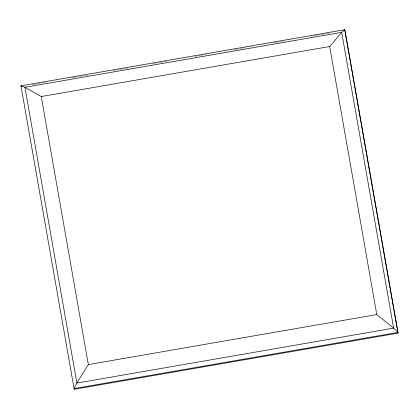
<?xml version="1.0" encoding="UTF-8"?>
<svg xmlns="http://www.w3.org/2000/svg" width="419" height="419" viewBox="0 0 419 419"><rect width="100%" height="100%" fill="white"/><g stroke="black" fill="none" stroke-linecap="round" stroke-linejoin="round"><path stroke-width="0.31" stroke-dasharray="2.1 1.57" d="M31.98 84.685L33.913 84.35M34.557 84.235L37.134 83.79M37.778 83.68L40.35 83.234M40.994 83.119L42.927 82.784M43.571 82.674L46.148 82.229M71.256 77.871L73.184 77.536M73.828 77.426L76.405 76.981M77.049 76.866L79.626 76.42M80.27 76.31L82.197 75.975M82.842 75.86L85.418 75.415M86.063 75.305L88.639 74.86M113.104 70.617L115.681 70.167M116.32 70.057L118.896 69.612M119.541 69.496L121.473 69.161M122.118 69.051L124.689 68.606M125.333 68.491L127.91 68.046M152.375 63.803L154.951 63.358M155.596 63.243L160.744 62.352M161.388 62.242L163.965 61.792M164.609 61.682L167.181 61.237M194.866 56.434L200.02 55.538M200.664 55.428L203.236 54.983M203.88 54.873L206.457 54.423M234.142 49.625L236.07 49.29M236.714 49.175L239.291 48.73M239.935 48.62L242.512 48.169M243.156 48.059L245.728 47.614M250.237 46.834L251.526 46.609M273.413 42.811L275.346 42.476M275.99 42.366L278.562 41.921M279.206 41.806L281.783 41.361M282.427 41.251L285.004 40.8M289.508 40.02L290.796 39.8M312.684 36.003L314.617 35.667M315.261 35.552L317.838 35.107M318.482 34.997L321.054 34.552M321.698 34.437L326.851 33.546M327.496 33.431L330.067 32.986"/><path stroke-width="0.63" d="M74.21 389.298L20.95 85.864L344.79 29.702L398.05 333.136L74.21 389.298L74.121 388.581L76.881 383.066L88.346 364.588L41.266 96.543L24.925 87.283L20.95 85.864L21.039 86.581M41.266 96.543L329.695 46.519L341.684 32.347L344.79 29.702L398.05 333.136M88.346 364.588L376.781 314.564L393.64 328.129L397.961 332.419L74.121 388.581M329.695 46.519L376.781 314.564M341.684 32.347L24.925 87.283L76.881 383.066L393.64 328.129L341.684 32.347"/></g></svg>
